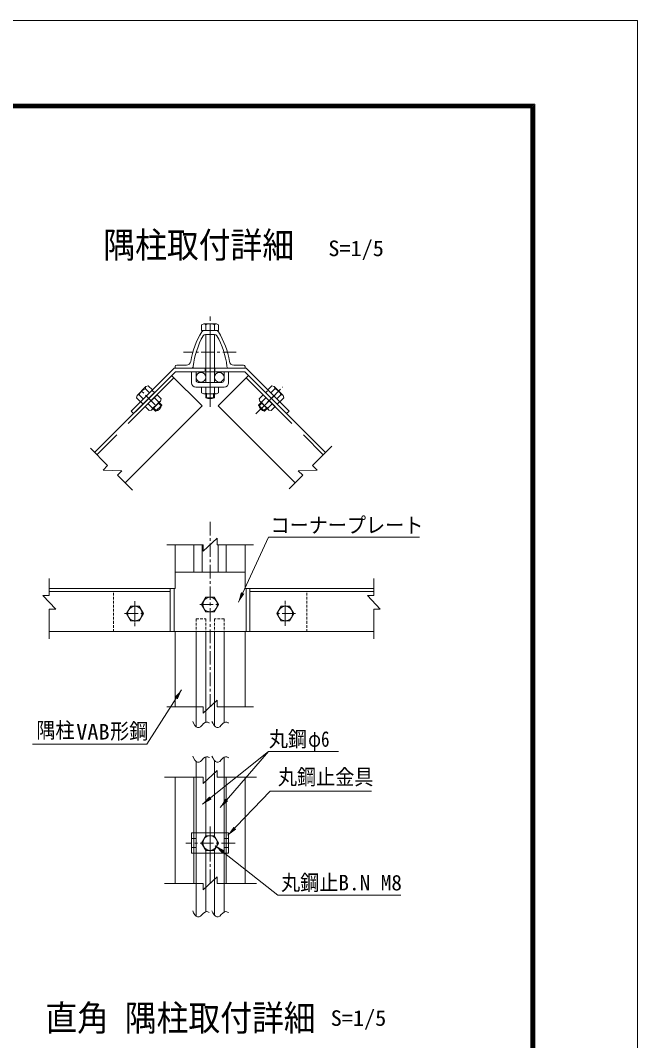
# Model space of a CAD drawing. Units: millimetres, scale not verified, with parts at other scales. Extents: x -4455 to 4455, y -3150 to 3150.
# Drawn here: x 2735 to 4455, y 308 to 3150 of the extents above; entities that cross this region are included whole.
import ezdxf
from ezdxf.enums import TextEntityAlignment as Align

# ---------------------------------------------------------------- set-up
doc = ezdxf.new("R2010")
doc.units = ezdxf.units.MM
doc.header["$LTSCALE"] = 30
for name, pattern in [('DASHED', [7.5, 6, -1.5]), ('USER1', [2, 1.25, -0.25, 0.25, -0.25]), ('USER3', [4.7625, 3.175, -1.5875]), ('USER4', [0.375, 0.25, -0.125])]:
    doc.linetypes.add(name, pattern=pattern)
doc.layers.add('0-C_7詳細', color=7, linetype='Continuous', lineweight=18)
doc.layers.add('0-E_D-TTL', color=7, linetype='Continuous', lineweight=9)
doc.styles.add('ＭＳ ゴシック', font='')
doc.styles.get('ＭＳ ゴシック').set_extended_font_data('MS Gothic')

msp = doc.modelspace()

# ---------------------------------------------------------------- linework, layer by layer
at = {"layer": '0-C_7詳細', "lineweight": 9}
for p, q in [((3246.2, 2305.24), (3240.32, 2301.84)), ((3246.2, 2305.24), (3281.48, 2305.24)), ((3281.48, 2305.24), (3287.36, 2301.84)), ((3240.32, 2301.84), (3240.32, 2286.04)), ((3240.32, 2286.04), (3287.36, 2286.04)), ((3263.84, 2286.04), (3241.35, 2286.04)), ((3280.63, 2286.04), (3247.05, 2286.04)), ((3251.27, 2275.54), (3276.41, 2275.54)), ((3251.84, 2301.84), (3251.84, 2286.04)), ((3251.84, 2275.54), (3251.84, 2141.44)), ((3275.84, 2301.84), (3275.84, 2286.04)), ((3275.84, 2275.54), (3275.84, 2141.44)), ((3287.36, 2301.84), (3287.36, 2286.04)), ((3198, 2190.04), (3170.84, 2190.04)), ((3329.68, 2190.04), (3356.84, 2190.04)), ((3167.32, 2171.44), (2942.2, 1946.32)), ((3163.34, 2181.04), (3043.86, 2061.56)), ((3167.32, 2171.44), (3050.65, 2054.77)), ((3241.56, 2075.98), (3156.71, 2160.83)), ((3364.34, 2181.04), (3163.34, 2181.04)), ((3166.34, 2185.54), (3166.34, 2181.04)), ((3211.1, 2181.04), (3166.34, 2181.04)), ((3360.36, 2171.44), (3167.32, 2171.44)), ((3286.12, 2075.98), (3370.97, 2160.83)), ((3316.58, 2181.04), (3361.34, 2181.04)), ((3360.36, 2171.44), (3585.48, 1946.32)), ((3360.36, 2171.44), (3477.04, 2054.77)), ((3361.34, 2185.54), (3361.34, 2181.04)), ((3364.34, 2181.04), (3483.83, 2061.56)), ((3085.18, 2130.03), (3091.74, 2131.79)), ((3091.74, 2131.79), (3102.91, 2120.61)), ((3435.94, 2131.79), (3424.77, 2120.61)), ((3442.5, 2130.03), (3435.94, 2131.79)), ((3060.23, 2105.08), (3058.48, 2098.53)), ((3085.18, 2130.03), (3060.23, 2105.08)), ((3066.62, 2106.67), (3077.8, 2095.5)), ((3102.91, 2120.61), (3069.65, 2087.35)), ((3082.8, 2074.2), (3116.07, 2107.46)), ((3083.59, 2123.64), (3094.77, 2112.47)), ((3127.29, 2096.24), (3116.07, 2107.46)), ((3287.36, 2128.84), (3240.32, 2128.84)), ((3240.32, 2112.97), (3240.32, 2128.84)), ((3246.08, 2109.64), (3240.32, 2112.97)), ((3281.6, 2109.64), (3246.08, 2109.64)), ((3251.84, 2111.7), (3251.84, 2128.84)), ((3251.84, 2109.64), (3251.84, 2098.98)), ((3275.84, 2111.7), (3275.84, 2128.84)), ((3275.84, 2109.64), (3275.84, 2098.98)), ((3281.6, 2109.64), (3287.36, 2112.97)), ((3287.36, 2112.97), (3287.36, 2128.84)), ((3400.39, 2096.24), (3411.62, 2107.46)), ((3444.88, 2074.2), (3411.62, 2107.46)), ((3424.77, 2120.61), (3458.03, 2087.35)), ((3444.09, 2123.64), (3432.91, 2112.47)), ((3442.5, 2130.03), (3467.45, 2105.08)), ((3461.06, 2106.67), (3449.88, 2095.5)), ((3467.45, 2105.08), (3469.21, 2098.53)), ((3241.56, 2075.98), (3027.05, 1861.47)), ((3058.48, 2098.53), (3069.65, 2087.35)), ((3103.07, 2070.22), (3090.95, 2082.34)), ((3100.45, 2064.69), (3125.57, 2089.81)), ((3120.04, 2087.19), (3107.92, 2099.31)), ((3112.06, 2061.23), (3129.03, 2078.2)), ((3121.5, 2085.74), (3129.03, 2078.2)), ((3125.57, 2089.81), (3127.29, 2096.24)), ((3275.84, 2098.98), (3251.84, 2098.98)), ((3286.12, 2075.98), (3500.63, 1861.47)), ((3406.19, 2085.74), (3398.65, 2078.2)), ((3415.62, 2061.23), (3398.65, 2078.2)), ((3402.11, 2089.81), (3400.39, 2096.24)), ((3427.23, 2064.69), (3402.11, 2089.81)), ((3407.64, 2087.19), (3419.76, 2099.31)), ((3424.61, 2070.22), (3436.73, 2082.34)), ((3469.21, 2098.53), (3458.03, 2087.35)), ((3050.65, 2054.77), (3043.86, 2061.56)), ((3094.03, 2062.97), (3082.8, 2074.2)), ((3100.45, 2064.69), (3094.03, 2062.97)), ((3104.53, 2068.77), (3112.06, 2061.23)), ((3423.16, 2068.77), (3415.62, 2061.23)), ((3427.23, 2064.69), (3433.65, 2062.97)), ((3433.65, 2062.97), (3444.88, 2074.2)), ((3477.04, 2054.77), (3483.83, 2061.56)), ((3166.34, 1689.36), (3166.34, 1567.72)), ((3218.84, 1689.36), (3218.84, 1612.72)), ((3241.34, 1689.36), (3241.34, 1612.72)), ((3286.34, 1689.36), (3286.34, 1612.72)), ((3308.84, 1689.36), (3308.84, 1612.72)), ((3361.34, 1689.36), (3361.34, 1567.72)), ((3166.34, 1612.72), (3361.34, 1612.72)), ((3166.34, 1567.72), (2815.6, 1567.72)), ((3152.73, 1567.72), (3152.73, 1447.72)), ((3163.34, 1567.72), (3163.34, 1447.72)), ((3361.34, 1567.72), (3719.95, 1567.72)), ((3364.34, 1567.72), (3364.34, 1447.72)), ((3374.95, 1567.72), (3374.95, 1447.72)), ((3152.73, 1558.72), (2815.6, 1558.72)), ((3374.95, 1558.72), (3717.69, 1558.72)), ((3191.75, 1447.72), (2815.6, 1447.72)), ((3166.34, 1447.72), (3166.34, 1238.06)), ((3166.34, 1447.72), (3361.34, 1447.72)), ((3224.89, 1447.72), (3224.89, 1182.16)), ((3251.89, 1447.72), (3251.89, 1194.54)), ((3275.79, 1447.72), (3275.79, 1184.94)), ((3302.79, 1447.72), (3302.79, 1193.55)), ((3338.18, 1447.72), (3719.95, 1447.72)), ((3361.34, 1447.72), (3361.34, 1238.06)), ((3224.89, 886.8), (3224.89, 1085.74)), ((3251.89, 886.8), (3251.89, 1098.11)), ((3275.79, 886.8), (3275.79, 1088.51)), ((3302.79, 886.8), (3302.79, 1097.12)), ((3166.34, 1041.97), (3166.34, 745.84)), ((3218.84, 1041.97), (3218.84, 745.84)), ((3308.84, 1041.97), (3308.84, 745.84)), ((3361.34, 1041.97), (3361.34, 745.84)), ((3315.44, 886.8), (3212.24, 886.8)), ((3212.24, 886.8), (3212.24, 829.8)), ((3315.44, 886.8), (3315.44, 829.8)), ((3315.44, 829.8), (3212.24, 829.8)), ((3224.89, 829.8), (3224.89, 654.48)), ((3251.89, 829.8), (3251.89, 666.86)), ((3275.79, 829.8), (3275.79, 657.26)), ((3302.79, 829.8), (3302.79, 665.87))]:
    msp.add_line(p, q, dxfattribs=at)
at = {"layer": '0-C_7詳細', "color": 1, "linetype": 'USER1'}
for p, q in [((3263.84, 2073.59), (3263.84, 2325.37)), ((3263.84, 2304.06), (3263.84, 2145.48)), ((3263.84, 2288.84), (3263.84, 2157.22)), ((3263.84, 2256.86), (3263.84, 2109.54)), ((3336.39, 2226.34), (3189.66, 2226.34)), ((3263.84, 2241.77), (3263.84, 2109.54)), ((3263.84, 2152.71), (3263.84, 2118.32)), ((3110.8, 2079.47), (3069.63, 2120.64)), ((3110.8, 2079.47), (3069.63, 2120.64)), ((3391.3, 2053.88), (3466.28, 2128.86)), ((3416.88, 2079.47), (3458.05, 2120.64)), ((3416.88, 2079.47), (3458.05, 2120.64)), ((3263.84, 1753.02), (3263.84, 1238.06)), ((3054.36, 1531.9), (3054.36, 1462.51)), ((3054.36, 1521.68), (3054.36, 1473.84)), ((3235.28, 1522.72), (3292.4, 1522.72)), ((3473.32, 1463.53), (3473.32, 1532.92)), ((3473.32, 1473.75), (3473.32, 1521.59)), ((3025.8, 1497.71), (3082.93, 1497.71)), ((3501.88, 1497.71), (3444.76, 1497.71)), ((3263.84, 904.7), (3263.84, 745.84)), ((3263.84, 896.43), (3263.84, 819.86)), ((3333.38, 858.3), (3196.04, 858.3))]:
    msp.add_line(p, q, dxfattribs=at)
at = {"layer": '0-C_7詳細', "color": 3}
for p, q in [((3212.24, 2171.44), (3212.24, 2140.84)), ((3224.84, 2171.44), (3212.24, 2171.44)), ((3224.84, 2171.44), (3224.84, 2147.44)), ((3302.84, 2171.44), (3302.84, 2147.44)), ((3315.44, 2171.44), (3302.84, 2171.44)), ((3315.44, 2171.44), (3315.44, 2140.84)), ((3296.84, 2141.44), (3230.84, 2141.44)), ((3303.44, 2128.84), (3224.24, 2128.84))]:
    msp.add_line(p, q, dxfattribs=at)
at = {"layer": '0-C_7詳細', "color": 1, "linetype": 'USER4'}
for p, q in [((3250.34, 2181.04), (3250.34, 2171.44)), ((3277.34, 2181.04), (3277.34, 2171.44)), ((3108.98, 2113.1), (3102.19, 2119.89)), ((3108.98, 2113.1), (3102.19, 2119.89)), ((3418.7, 2113.1), (3425.49, 2119.89)), ((3418.7, 2113.1), (3425.49, 2119.89)), ((3077.16, 2081.28), (3070.37, 2088.07)), ((3077.16, 2081.28), (3070.37, 2088.07)), ((3450.52, 2081.28), (3457.31, 2088.07)), ((3450.52, 2081.28), (3457.31, 2088.07))]:
    msp.add_line(p, q, dxfattribs=at)
at = {"layer": '0-C_7詳細', "color": 3, "linetype": 'DASHED'}
for p, q in [((3163.08, 2154.47), (2948.56, 1939.96)), ((3364.61, 2154.47), (3579.12, 1939.96))]:
    msp.add_line(p, q, dxfattribs=at)
at = {"layer": '0-C_7詳細', "color": 1}
for p, q in [((3254.24, 2109.64), (3254.24, 2097.77)), ((3273.44, 2109.64), (3273.44, 2097.77)), ((3119.8, 2084.04), (3128.19, 2075.65)), ((3407.88, 2084.04), (3399.49, 2075.65)), ((3106.22, 2070.46), (3114.62, 2062.07)), ((3421.46, 2070.46), (3413.06, 2062.07)), ((3426.27, 1113.43), (3291.97, 957.34))]:
    msp.add_line(p, q, dxfattribs=at)
at = {"layer": '0-C_7詳細', "color": 4}
for p, q in [((3549.43, 1910.27), (3602.87, 1963.7)), ((2978.25, 1910.27), (2930.39, 1958.13)), ((2978.25, 1910.27), (2965.52, 1897.54)), ((3549.43, 1910.27), (3562.16, 1897.54)), ((2965.52, 1897.54), (3018.39, 1895.58)), ((3005.67, 1882.85), (3018.39, 1895.58)), ((3005.67, 1882.85), (3047.51, 1841.01)), ((3522.02, 1882.85), (3483.87, 1844.7)), ((3562.16, 1897.54), (3509.29, 1895.58)), ((3522.02, 1882.85), (3509.29, 1895.58)), ((3244.46, 1671.36), (3283.23, 1707.36)), ((3283.23, 1689.36), (3283.23, 1707.36)), ((3244.46, 1689.36), (3143.15, 1689.36)), ((3244.46, 1689.36), (3244.46, 1671.36)), ((3283.23, 1689.36), (3384.54, 1689.36)), ((2815.6, 1548.22), (2815.6, 1595.74)), ((3719.95, 1548.22), (3719.95, 1595.74)), ((2797.6, 1548.22), (2833.6, 1509.45)), ((2815.6, 1548.22), (2797.6, 1548.22)), ((3701.95, 1548.22), (3737.95, 1509.45)), ((3719.95, 1548.22), (3701.95, 1548.22)), ((2815.6, 1509.45), (2815.6, 1426.92)), ((2815.6, 1509.45), (2833.6, 1509.45)), ((3719.95, 1509.45), (3719.95, 1426.92)), ((3719.95, 1509.45), (3737.95, 1509.45)), ((3244.46, 1220.06), (3283.23, 1256.06)), ((3283.23, 1238.06), (3283.23, 1256.06)), ((3244.46, 1238.06), (3143.15, 1238.06)), ((3244.46, 1238.06), (3244.46, 1220.06)), ((3283.23, 1238.06), (3384.54, 1238.06)), ((3244.46, 1023.97), (3283.23, 1059.97)), ((3283.23, 1041.97), (3283.23, 1059.97)), ((3244.46, 1041.97), (3137.26, 1041.97)), ((3244.46, 1041.97), (3244.46, 1023.97)), ((3283.23, 1041.97), (3393.42, 1041.97)), ((3244.46, 745.84), (3137.26, 745.84)), ((3244.46, 727.84), (3283.23, 763.84)), ((3244.46, 745.84), (3244.46, 727.84)), ((3283.23, 745.84), (3283.23, 763.84)), ((3283.23, 745.84), (3393.42, 745.84))]:
    msp.add_line(p, q, dxfattribs=at)
at = {"layer": '0-C_7詳細', "color": 3, "linetype": 'USER4'}
for p, q in [((2994.36, 1555.72), (2994.36, 1447.72)), ((3533.32, 1555.72), (3533.32, 1447.72)), ((3224.89, 1483.06), (3224.89, 1447.72)), ((3224.89, 1483.06), (3251.89, 1483.06)), ((3251.89, 1483.06), (3251.89, 1447.72)), ((3302.79, 1483.06), (3275.79, 1483.06)), ((3275.79, 1483.06), (3275.79, 1447.72)), ((3302.79, 1483.06), (3302.79, 1447.72))]:
    msp.add_line(p, q, dxfattribs=at)
at = {"layer": '0-C_7詳細', "color": 1, "linetype": 'USER3'}
for p, q in [((3224.84, 886.8), (3224.84, 829.8)), ((3251.89, 886.8), (3251.89, 878.34)), ((3275.79, 886.8), (3275.79, 878.34)), ((3302.84, 886.8), (3302.84, 829.8)), ((3224.84, 871.05), (3212.24, 871.05)), ((3302.84, 871.05), (3315.44, 871.05)), ((3224.84, 845.55), (3212.24, 845.55)), ((3251.89, 838.26), (3251.89, 829.8)), ((3275.79, 838.26), (3275.79, 829.8)), ((3302.84, 845.55), (3315.44, 845.55))]:
    msp.add_line(p, q, dxfattribs=at)
at = {"layer": '0-C_7詳細', "lineweight": 9}
for points in [[(3847.52, 1710.21), (3426.19, 1710.21), (3342.98, 1529.54)], [(3621.83, 1113.43), (3426.27, 1113.43), (3242.91, 966.7)], [(3713.68, 1002.4), (3431.13, 1002.4), (3313.62, 879.9)], [(3794.94, 712.73), (3452.63, 712.73), (3278.36, 850.98)]]:
    msp.add_lwpolyline(points, dxfattribs=at)
at = {"layer": '0-C_7詳細', "color": 3}
for points in [[(3287.36, 1522.72), (3275.6, 1543.09), (3252.08, 1543.09), (3240.32, 1522.72), (3252.08, 1502.35), (3275.6, 1502.35)], [(3077.88, 1497.71), (3066.12, 1518.08), (3042.6, 1518.08), (3030.84, 1497.71), (3042.6, 1477.35), (3066.12, 1477.35)], [(3449.8, 1497.71), (3461.56, 1477.35), (3485.08, 1477.35), (3496.84, 1497.71), (3485.08, 1518.08), (3461.56, 1518.08)], [(3287.36, 858.3), (3275.6, 878.67), (3252.08, 878.67), (3240.32, 858.3), (3252.08, 837.93), (3275.6, 837.93)]]:
    msp.add_lwpolyline(points, close=True, dxfattribs=at)
at = {"layer": '0-C_7詳細', "color": 1}
msp.add_lwpolyline([(2768.79, 1133.95), (3087.38, 1133.95), (3184.35, 1285.4)], dxfattribs=at)
at = {"layer": '0-C_7詳細', "color": 4}
for points in [[(3215.3, 1197.14), (3217.56, 1192.01), (3221.24, 1185.99), (3225.04, 1182.01), (3228.95, 1180.08), (3232.97, 1180.2), (3237.11, 1182.36), (3241.36, 1186.56), (3245.59, 1191), (3249.66, 1193.83), (3253.57, 1195.08), (3257.33, 1194.73), (3260.93, 1192.79), (3261.3, 1192.41)], [(3268.84, 1197.14), (3271.11, 1192.01), (3274.79, 1185.99), (3278.58, 1182.01), (3282.49, 1180.08), (3286.51, 1180.2), (3290.65, 1182.36), (3294.9, 1186.56), (3299.13, 1191), (3303.21, 1193.83), (3307.12, 1195.08), (3310.88, 1194.73), (3314.47, 1192.79), (3314.84, 1192.41)], [(3215.3, 1100.71), (3217.56, 1095.58), (3221.24, 1089.56), (3225.04, 1085.58), (3228.95, 1083.65), (3232.97, 1083.77), (3237.11, 1085.93), (3241.36, 1090.13), (3245.59, 1094.57), (3249.66, 1097.4), (3253.57, 1098.65), (3257.33, 1098.3), (3260.93, 1096.36), (3261.3, 1095.98)], [(3268.84, 1100.71), (3271.11, 1095.58), (3274.79, 1089.56), (3278.58, 1085.58), (3282.49, 1083.65), (3286.51, 1083.77), (3290.65, 1085.93), (3294.9, 1090.13), (3299.13, 1094.57), (3303.21, 1097.4), (3307.12, 1098.65), (3310.88, 1098.3), (3314.47, 1096.36), (3314.84, 1095.98)], [(3215.3, 669.46), (3217.56, 664.33), (3221.24, 658.31), (3225.04, 654.33), (3228.95, 652.4), (3232.97, 652.52), (3237.11, 654.68), (3241.36, 658.88), (3245.59, 663.32), (3249.66, 666.15), (3253.57, 667.4), (3257.33, 667.05), (3260.93, 665.11), (3261.3, 664.73)], [(3268.84, 669.46), (3271.11, 664.33), (3274.79, 658.31), (3278.58, 654.33), (3282.49, 652.4), (3286.51, 652.52), (3290.65, 654.68), (3294.9, 658.88), (3299.13, 663.32), (3303.21, 666.15), (3307.12, 667.4), (3310.88, 667.05), (3314.47, 665.11), (3314.84, 664.73)]]:
    msp.add_lwpolyline(points, dxfattribs=at)
at = {"layer": '0-C_7詳細', "color": 3}
for centre, radius in [((3238.39, 2156.07), 13.5), ((3289.29, 2156.07), 13.5), ((3263.84, 1522.72), 20.4), ((3054.36, 1497.71), 20.4), ((3473.32, 1497.71), 20.4), ((3263.84, 858.3), 20.4)]:
    msp.add_circle(centre, radius, dxfattribs=at)
at = {"layer": '0-C_7詳細', "lineweight": 9}
for centre, radius, start, end in [((3246.51, 2299.36), 5.88, 24.94299, 92.968), ((3263.84, 2282.33), 22.91, 58.40741, 121.59259), ((3281.18, 2299.36), 5.88, 87.032, 155.05701), ((3433.64, 2163.31), 226.8, 148.30182, 170.6662), ((3247.05, 2278.54), 7.5, 90, 148.30182), ((3251.27, 2268.04), 7.5, 90, 150.13204), ((3276.41, 2268.04), 7.5, 29.86796, 90), ((3280.63, 2278.54), 7.5, 31.69818, 90), ((3094.04, 2163.31), 226.8, 9.3338, 31.69818), ((3433.64, 2163.31), 217.8, 150.13204, 173.91336), ((3094.04, 2163.31), 217.8, 6.08664, 29.86796), ((3170.84, 2185.54), 4.5, 90, 180), ((3198, 2202.04), 12, 270, 350.6662), ((3329.68, 2202.04), 12, 189.3338, 270), ((3356.84, 2185.54), 4.5, 0, 90), ((3211.1, 2187.04), 6, 270, 353.91336), ((3316.58, 2187.04), 6, 186.08664, 270), ((3064.6, 2101.15), 5.88, 69.94299, 137.968), ((3088.9, 2101.36), 22.91, 103.40741, 166.59259), ((3089.12, 2125.66), 5.88, 132.032, 200.05701), ((3246.08, 2118.73), 9.09, 270, 309.3382), ((3263.84, 2145.64), 36, 250.52878, 289.47122), ((3281.6, 2118.73), 9.09, 230.6618, 270), ((3438.56, 2125.66), 5.88, 339.94299, 47.968), ((3438.78, 2101.36), 22.91, 13.40741, 76.59259), ((3463.08, 2101.15), 5.88, 42.032, 110.05701), ((3087.56, 2102.71), 36, 295.52878, 334.47122), ((3105.85, 2084.41), 24, 285, 345), ((3119.15, 2096.24), 9.09, 275.6618, 315), ((3263.84, 2119.76), 24, 240, 300), ((3421.83, 2084.41), 24, 195, 255), ((3408.54, 2096.24), 9.09, 225, 264.3382), ((3440.13, 2102.71), 36, 205.52878, 244.47122), ((3094.03, 2071.12), 9.09, 315, 354.3382), ((3433.65, 2071.12), 9.09, 185.6618, 225)]:
    msp.add_arc(centre, radius, start, end, dxfattribs=at)
at = {"layer": '0-C_7詳細', "color": 3}
for centre, radius, start, end in [((3224.24, 2140.84), 12, 180, 270), ((3230.84, 2147.44), 6, 180, 270), ((3296.84, 2147.44), 6, 270, 0), ((3303.44, 2140.84), 12, 270, 0)]:
    msp.add_arc(centre, radius, start, end, dxfattribs=at)
at = {"layer": '0-C_7詳細'}
for points in [[(3342.14, 1527.72), (3349.96, 1557.15), (3359.42, 1552.79)], [(3241.35, 965.45), (3261.52, 988.27), (3268.03, 980.13)], [(3312.23, 878.46), (3329.24, 903.71), (3336.76, 896.5)], [(3276.8, 852.23), (3303.54, 837.66), (3297.06, 829.5)]]:
    msp.add_solid(points, dxfattribs=at)
at = {"layer": '0-C_7詳細', "color": 1}
for points in [[(3185.43, 1287.08), (3173.64, 1259.01), (3164.86, 1264.63)], [(3290.66, 955.83), (3306.28, 981.97), (3314.18, 975.17)]]:
    msp.add_solid(points, dxfattribs=at)
at = {"layer": '0-E_D-TTL', "color": 2, "lineweight": 18}
msp.add_lwpolyline([(-4454.85, 3150.21), (4454.85, 3150.21), (4454.85, -3150.21), (-4454.85, -3150.21)], close=True, dxfattribs=at)
at = {"layer": '0-E_D-TTL'}
for points in [[(-4168.47, 2916.87), (4168.47, 2916.87), (4168.47, -2916.87), (-4168.47, -2916.87)], [(-4165.81, 2914.21), (4165.81, 2914.21), (4165.81, -2914.21), (-4165.81, -2914.21)], [(-4163.16, 2911.56), (4163.16, 2911.56), (4163.16, -2911.56), (-4163.16, -2911.56)], [(-4160.51, 2908.91), (4160.51, 2908.91), (4160.51, -2908.91), (-4160.51, -2908.91)], [(-4157.86, 2906.26), (4157.86, 2906.26), (4157.86, -2906.26), (-4157.86, -2906.26)]]:
    msp.add_lwpolyline(points, close=True, dxfattribs=at)

# ---------------------------------------------------------------- texts
at = {"layer": '0-C_7詳細', "style": 'ＭＳ ゴシック', "width": 0.9}
for s, height, p in [('隅柱取付詳細', 72.14, (2966.43, 2466.74)), ('直角 隅柱取付詳細', 72.16, (2804.83, 313.2))]:
    msp.add_text(s, height=height, dxfattribs=at).set_placement(p, align=Align.BOTTOM_LEFT)
at = {"layer": '0-C_7詳細', "color": 3, "style": 'ＭＳ ゴシック'}
for s, width, p in [('S=1/5', 1.05, (3593.2, 2480.44)), ('コーナープレート', 0.9, (3432.24, 1709.31)), ('隅柱', 0.9, (2779.81, 1138.01)), ('形鋼', 0.9, (2985.38, 1135.41)), ('VAB', 1.05, (2890.91, 1133.69)), ('丸鋼', 0.9, (3427.52, 1113.59)), ('φ6', 0.8, (3537.05, 1113.59)), ('丸鋼止金具', 0.9, (3452.85, 1007.8)), ('丸鋼止', 0.9, (3461.65, 713.38)), ('S=1/5', 1.05, (3599.87, 335.99))]:
    msp.add_text(s, height=43.33, dxfattribs=dict(at, width=width)).set_placement(p, align=Align.BOTTOM_LEFT)
msp.add_text('B.N M8', height=43.33, dxfattribs=at).set_placement((3621.38, 713.38), align=Align.BOTTOM_LEFT)

doc.saveas('drawing.dxf')
